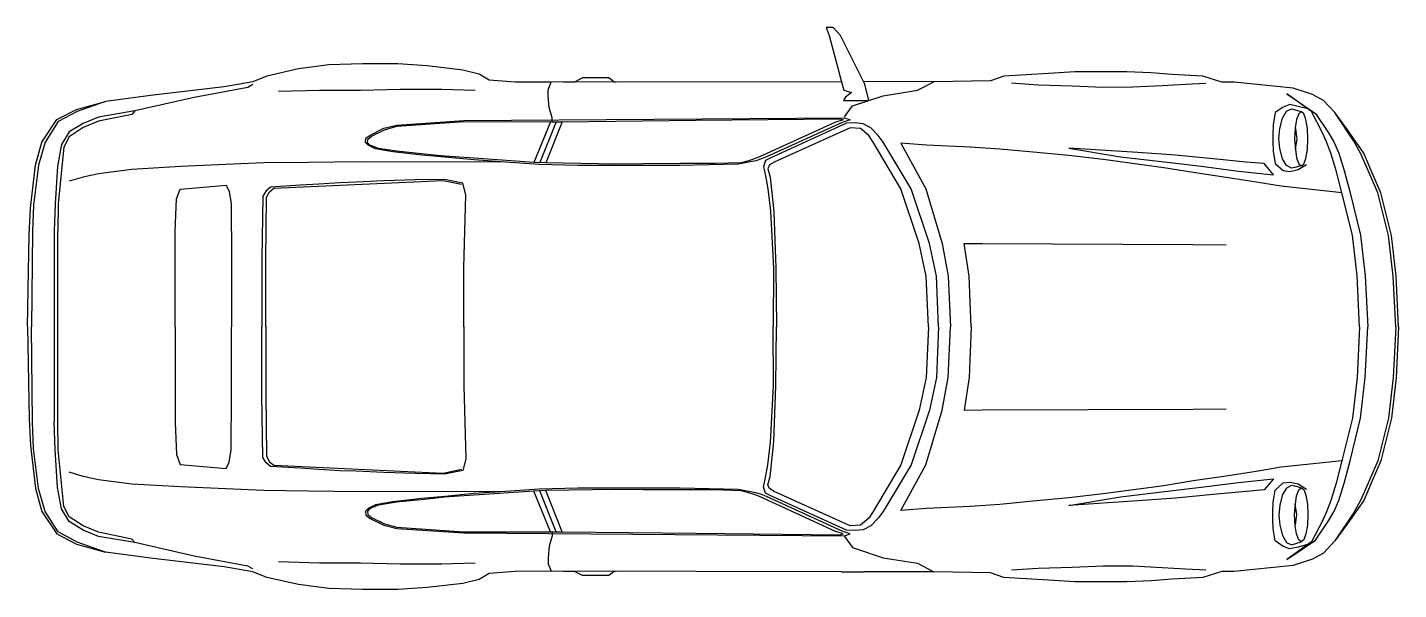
# Model space of a CAD drawing. Extents: x 4731 to 7611, y 2499 to 3680.
import ezdxf

# ---------------------------------------------------------------- set-up
doc = ezdxf.new("R2010")
doc.units = 0
doc.header["$MEASUREMENT"] = 0
doc.layers.add('2D', color=7, linetype='CONTINUOUS')
doc.layers.add('INSERT', color=7, linetype='CONTINUOUS')

# ---------------------------------------------------------------- blocks, each defined once
blk = doc.blocks.new('C-2CAR09')
at = {"layer": '2D', "color": 0, "linetype": 'BYBLOCK'}
for p, q in [((355.7, 629.6), (340.9, 629.6)), ((340.9, 629.6), (347.3, 612.7)), ((347.3, 612.7), (373.2, 515.2)), ((370.6, 612.7), (355.7, 629.6)), ((421.8, 510.3), (370.6, 612.7)), ((-704.2, 550.7), (-768.2, 542.3)), ((-633.8, 552.8), (-704.2, 550.7)), ((-559.3, 552.8), (-633.8, 552.8)), ((-497.3, 548.7), (-559.3, 552.8)), ((-422.8, 540), (-497.3, 548.7)), ((-834.3, 527.4), (-864.2, 515.2)), ((-768.2, 542.3), (-834.3, 527.4)), ((-388.7, 531.5), (-422.8, 540)), ((-367.2, 518.7), (-388.7, 531.5)), ((-312.5, 514.6), (-367.2, 518.7)), ((-171, 523.4), (-188.2, 514.9)), ((-115.7, 523.4), (-171, 523.4)), ((-105, 514.9), (-115.7, 523.4)), ((714, 527.1), (686, 517.3)), ((807.7, 533), (714, 527.1)), ((863.3, 536.5), (807.7, 533)), ((922.9, 536.5), (863.3, 536.5)), ((972.1, 536.5), (922.9, 536.5)), ((1023.1, 534.4), (972.1, 536.5)), ((1067.9, 530.9), (1023.1, 534.4)), ((1131.9, 527.1), (1067.9, 530.9)), ((1172.3, 514.6), (1131.9, 527.1)), ((-923.9, 504.7), (-1073.2, 487.3)), ((-874.7, 503.6), (-987.1, 482.3)), ((-864.2, 515.2), (-923.9, 504.7)), ((-864.2, 509.4), (-874.7, 503.6)), ((-723.7, 497), (-810.1, 494.7)), ((-637.5, 497), (-723.7, 497)), ((-554.3, 499.4), (-637.5, 497)), ((-467, 499.4), (-554.3, 499.4)), ((-396.6, 497), (-467, 499.4)), ((-237.1, 514.3), (-312.5, 514.6)), ((-243.5, 498.3), (-237.1, 514.3)), ((-243.5, 485.2), (-243.5, 498.3)), ((373.2, 515.5), (-237.1, 514.3)), ((-188.2, 514.9), (-211.5, 514.9)), ((-100.6, 514.9), (-105, 514.9)), ((373.2, 515.2), (377.6, 497.5)), ((377.6, 497.5), (394.1, 493.1)), ((394.1, 493.1), (381.6, 482.9)), ((566.7, 515.5), (419.2, 515.8)), ((430.2, 476.2), (421.8, 510.3)), ((460.2, 486.1), (532.7, 497.5)), ((532.7, 497.5), (566.7, 515.5)), ((686, 517.3), (566.7, 515.5)), ((786.4, 508.2), (730.3, 512.3)), ((857.7, 506.2), (786.4, 508.2)), ((922.9, 503.3), (857.7, 506.2)), ((984.9, 503.9), (922.9, 503.3)), ((1046.6, 506.8), (984.9, 503.9)), ((1095.8, 509.7), (1046.6, 506.8)), ((1138.3, 511.7), (1095.8, 509.7)), ((1198, 514.6), (1172.3, 514.6)), ((1321.6, 501.8), (1198, 514.6)), ((1360.1, 452.6), (1308.5, 489.9)), ((1308.5, 489.9), (1368.8, 448.9)), ((1362.4, 489), (1321.6, 501.8)), ((-1234.3, 457.2), (-1173.3, 473.9)), ((-1173.3, 473.9), (-1233, 453.2)), ((-1073.2, 487.3), (-1173.3, 473.9)), ((-987.1, 482.3), (-1111.6, 454.1)), ((-241.5, 461.4), (-243.5, 485.2)), ((-235, 439.8), (-241.5, 461.4)), ((381.6, 482.9), (377, 476.2)), ((377, 476.2), (430.2, 476.2)), ((379, 441.6), (396.2, 464.6)), ((396.2, 464.6), (460.2, 486.1)), ((1301, 462.2), (1284.1, 450.6)), ((1315.2, 467.5), (1301, 462.2)), ((1332.4, 463.4), (1315.2, 467.5)), ((1349.6, 459), (1332.4, 463.4)), ((1385.7, 476.2), (1362.4, 489)), ((1409.2, 450.6), (1385.7, 476.2)), ((-1306.9, 388.6), (-1275.8, 435.8)), ((-1275.8, 435.8), (-1234.3, 457.2)), ((-1233, 453.2), (-1273.1, 431.7)), ((-1188.4, 441), (-1220.2, 427.9)), ((-1188.4, 432.3), (-1220.2, 419.2)), ((-1111.6, 454.1), (-1188.4, 441)), ((-1118, 446.8), (-1188.4, 432.3)), ((-1111.6, 454.1), (-1118, 446.8)), ((-561.3, 424.4), (-420.7, 433.7)), ((-420.7, 433.7), (379, 439.8)), ((-235, 431.4), (-235, 439.8)), ((-213.8, 431.4), (67.3, 434.6)), ((67.3, 434.6), (369.7, 437.8)), ((376.1, 435.5), (359.2, 429.9)), ((369.7, 437.8), (376.1, 435.5)), ((390.9, 435.5), (374.4, 429.9)), ((379, 439.8), (390.9, 435.5)), ((1284.1, 450.6), (1279.7, 425)), ((1293.7, 417.4), (1299.5, 439)), ((1299.5, 439), (1308, 453.8)), ((1308, 453.8), (1318.7, 458.8)), ((1318.7, 458.8), (1338.8, 452.6)), ((1329.2, 435.8), (1326.3, 418.9)), ((1333.9, 448.3), (1329.2, 435.8)), ((1338.8, 452.6), (1333.9, 448.3)), ((1344.3, 448.3), (1338.8, 452.6)), ((1348.7, 435.8), (1344.3, 448.3)), ((1351.9, 417.1), (1348.7, 435.8)), ((1383.6, 408.1), (1360.1, 452.6)), ((1368.8, 448.9), (1396.4, 408.1)), ((1449.7, 390.9), (1409.2, 450.6)), ((1434.9, 416.3), (1409.2, 450.6)), ((-1273.1, 431.7), (-1300.5, 388.6)), ((-1250.1, 409.9), (-1266.2, 383.4)), ((-1220.2, 427.9), (-1250.1, 409.9)), ((-1220.2, 419.2), (-1250.1, 400)), ((-626.5, 396.8), (-617.7, 403.5)), ((-617.7, 403.5), (-588.6, 417.7)), ((-614.8, 401.1), (-587.5, 414.5)), ((-588.6, 417.7), (-561.3, 424.4)), ((-587.5, 414.5), (-561.6, 421.8)), ((-561.6, 421.8), (-420.7, 431.7)), ((-420.7, 431.7), (-235, 431.4)), ((-238.8, 431.4), (-273.2, 346.1)), ((-226.3, 431.4), (-261, 345.5)), ((-213.8, 431.4), (-248.4, 345)), ((-235, 431.4), (-213.8, 431.4)), ((359.2, 429.9), (200.3, 357.5)), ((374.4, 429.9), (215.5, 357.5)), ((383.4, 428.2), (222.7, 355.2)), ((391.2, 418.9), (231.5, 346.4)), ((401.7, 428.8), (383.4, 428.2)), ((413.1, 417.4), (391.2, 418.9)), ((418.6, 427.3), (401.7, 428.8)), ((430.2, 402.6), (413.1, 417.4)), ((434.6, 418.6), (418.6, 427.3)), ((450, 402.6), (434.6, 418.6)), ((1279.7, 425), (1278.9, 403.8)), ((1278.9, 403.8), (1278.9, 390.9)), ((1291.7, 396.2), (1293.7, 417.4)), ((1326.3, 418.9), (1324.8, 395)), ((1326.9, 417.1), (1329.8, 395)), ((1352.8, 395), (1351.9, 417.1)), ((1392.1, 389.2), (1383.6, 408.1)), ((1396.4, 408.1), (1407.2, 389.2)), ((1470.1, 365.3), (1434.9, 416.3)), ((-1320.3, 340.3), (-1306.9, 388.6)), ((-1300.5, 388.6), (-1313.9, 340.3)), ((-1266.2, 383.4), (-1274.3, 338.3)), ((-1260.9, 378.1), (-1273, 259.4)), ((-1250.1, 400), (-1260.9, 378.1)), ((-627.4, 388), (-626.5, 396.8)), ((-621.5, 382.2), (-627.4, 388)), ((-622.7, 387.7), (-622.4, 394.7)), ((-618.3, 382.2), (-622.7, 387.7)), ((-622.4, 394.7), (-614.8, 401.1)), ((-606.2, 374.6), (-621.5, 382.2)), ((-600, 375.5), (-618.3, 382.2)), ((-569.8, 368.4), (-606.2, 374.6)), ((-561.9, 369.4), (-600, 375.5)), ((439.5, 388.6), (430.2, 402.6)), ((497.8, 290.8), (439.5, 388.6)), ((460.2, 388.6), (450, 402.6)), ((519.3, 290.8), (460.2, 388.6)), ((551.3, 382.2), (497.5, 386.6)), ((497.5, 386.6), (550.4, 290.8)), ((643.6, 378.1), (551.3, 382.2)), ((705.5, 373.8), (643.6, 378.1)), ((850.5, 376.1), (959.3, 357.8)), ((995.7, 366.5), (850.5, 376.1)), ((1278.9, 390.9), (1279.7, 369.4)), ((1293.7, 374.9), (1291.7, 396.2)), ((1299.5, 353.4), (1293.7, 374.9)), ((1324.8, 395), (1326.9, 373.2)), ((1329.8, 395), (1326, 373.5)), ((1351.9, 373.2), (1352.8, 395)), ((1400.8, 365.6), (1392.1, 389.2)), ((1407.2, 389.2), (1417.7, 365.6)), ((1463.7, 365.3), (1449.7, 390.9)), ((-747, 346.1), (-840.7, 345)), ((-638.1, 347.3), (-747, 346.1)), ((-333.1, 346.7), (-638.1, 347.3)), ((-508.7, 361.4), (-569.8, 368.4)), ((-503.1, 363.6), (-561.9, 369.4)), ((-460.7, 357.3), (-508.7, 361.4)), ((-461.2, 358.9), (-503.1, 363.6)), ((-399.2, 354.6), (-461.2, 358.9)), ((-399.2, 351.1), (-460.7, 357.3)), ((-273.5, 346.1), (-399.2, 354.6)), ((-333.1, 346.7), (-399.2, 351.1)), ((-262.4, 341.9), (-333.1, 346.7)), ((-248.4, 345), (-273.5, 346.1)), ((193, 349.3), (156.1, 342.6)), ((177.9, 349.3), (162.2, 345.3)), ((189.6, 353.4), (177.9, 349.3)), ((200.3, 357.5), (189.6, 353.4)), ((204.7, 353.4), (193, 349.3)), ((215.5, 357.5), (204.7, 353.4)), ((213.1, 350.2), (209.1, 337.7)), ((222.7, 355.2), (213.1, 350.2)), ((231.5, 346.4), (221.9, 340.6)), ((775.7, 367.4), (705.5, 373.8)), ((850.5, 360.4), (775.7, 367.4)), ((922.9, 352), (850.5, 360.4)), ((1050.4, 334.8), (922.9, 352)), ((959.3, 357.8), (1063.5, 345.5)), ((1074.9, 361), (995.7, 366.5)), ((1154, 353.4), (1074.9, 361)), ((1223.3, 346.7), (1154, 353.4)), ((1261.1, 343.5), (1223.3, 346.7)), ((1279.7, 369.4), (1284.1, 343.8)), ((1308, 339.7), (1299.5, 353.4)), ((1326.9, 373.2), (1328.9, 355.7)), ((1328.9, 355.7), (1333.6, 342.9)), ((1344.3, 342.6), (1348.7, 354.3)), ((1348.7, 354.3), (1351.9, 373.2)), ((1412.4, 329.3), (1400.8, 365.6)), ((1417.7, 365.6), (1429.3, 329.3)), ((1479.7, 329), (1463.7, 365.3)), ((1486.1, 329), (1470.1, 365.3)), ((-1331.3, 249.8), (-1320.3, 340.3)), ((-1313.9, 340.3), (-1324.4, 256.2)), ((-1274.3, 338.3), (-1279.5, 258.5)), ((-1188.4, 322.3), (-1220.2, 315)), ((-1118, 331.3), (-1188.4, 322.3)), ((-1016.2, 337.1), (-1118, 331.3)), ((-920.4, 341.5), (-1016.2, 337.1)), ((-840.7, 345), (-920.4, 341.5)), ((-180.9, 339.7), (-262.4, 341.9)), ((-100.9, 342.6), (-248.4, 345)), ((-100.6, 339.7), (-180.9, 339.7)), ((-43.8, 343.2), (-100.9, 342.6)), ((33.6, 339.7), (-100.6, 339.7)), ((33.9, 343.5), (-43.8, 343.2)), ((156.1, 342.6), (33.6, 339.7)), ((107.2, 343.5), (33.9, 343.5)), ((162.2, 345.3), (107.2, 343.5)), ((209.1, 337.7), (213.1, 317.6)), ((213.1, 317.6), (218.4, 290.8)), ((221.9, 340.6), (218.1, 332.7)), ((218.1, 332.7), (223, 315.3)), ((1112.1, 324.6), (1050.4, 334.8)), ((1063.5, 345.5), (1134.2, 337.1)), ((1180.8, 314.4), (1112.1, 324.6)), ((1134.2, 337.1), (1207.3, 327.8)), ((1207.3, 327.8), (1280.3, 320.2)), ((1280.3, 320.2), (1261.1, 343.5)), ((1284.1, 343.8), (1301, 328.7)), ((1301, 328.7), (1315.2, 326.9)), ((1318.7, 334.2), (1308, 339.7)), ((1315.2, 326.9), (1332.4, 331)), ((1325.1, 335.4), (1318.7, 334.2)), ((1338.8, 338.9), (1325.1, 335.4)), ((1332.4, 331), (1349.6, 341.8)), ((1333.6, 342.9), (1338.8, 338.9)), ((1338.8, 338.9), (1344.3, 342.6)), ((1424.1, 282.4), (1412.4, 329.3)), ((1429.3, 329.3), (1441.3, 282.4)), ((1499.8, 282.1), (1479.7, 329)), ((1506.2, 282.1), (1486.1, 329)), ((-1220.2, 315), (-1250.1, 306.3)), ((-1024.6, 269.3), (-1016.5, 290)), ((-1016.5, 290), (-920.1, 298.4)), ((-920.1, 298.4), (-913.7, 284.7)), ((-827, 294), (-836, 286.5)), ((-828.7, 284.4), (-819.7, 291.7)), ((-764.1, 298.1), (-827, 294)), ((-819.7, 291.7), (-463.8, 308)), ((-725.1, 300.4), (-764.1, 298.1)), ((-681.2, 303.1), (-725.1, 300.4)), ((-647.1, 304.2), (-681.2, 303.1)), ((-588.4, 307.1), (-647.1, 304.2)), ((-522, 309.2), (-588.4, 307.1)), ((-460.9, 310.3), (-522, 309.2)), ((-463.8, 308), (-425.7, 300.1)), ((-422.8, 302.5), (-460.9, 310.3)), ((-416.4, 278), (-422.8, 302.5)), ((218.4, 290.8), (223.9, 243.7)), ((223, 315.3), (230.6, 242.2)), ((536.2, 175.6), (497.8, 290.8)), ((557.7, 175.6), (519.3, 290.8)), ((550.4, 290.8), (584.5, 175.6)), ((1243.9, 304.5), (1180.8, 314.4)), ((1296.6, 295.8), (1243.9, 304.5)), ((1424.1, 282.4), (1296.6, 295.8)), ((-1273, 259.4), (-1273.8, 201.8)), ((-1026.9, 200.9), (-1024.6, 269.3)), ((-913.7, 284.7), (-909.4, 258.8)), ((-843, 275.1), (-845.3, 143.3)), ((-836, 286.5), (-843, 275.1)), ((-836.9, 141.2), (-835.4, 272.8)), ((-835.4, 272.8), (-828.7, 284.4)), ((-420.4, 124.4), (-416.4, 278)), ((1446.5, 192.8), (1424.1, 282.4)), ((1441.3, 282.4), (1463.7, 192.8)), ((1522.2, 192.5), (1499.8, 282.1)), ((1528.6, 192.5), (1506.2, 282.1)), ((-1333.7, 194.2), (-1331.3, 249.8)), ((-1324.4, 256.2), (-1326.7, 200.6)), ((-1279.5, 258.5), (-1281.6, 201.2)), ((-909.4, 258.8), (-908.8, 143.3)), ((223.9, 243.7), (230, 124.1)), ((230.6, 242.2), (235.2, 124.1)), ((-1273.8, -200.4), (-1273.8, 201.8)), ((-1337.5, 1), (-1333.7, 194.2)), ((-1326.7, 200.6), (-1329, 0.7)), ((-1281.6, 201.2), (-1281.6, -199.8)), ((-1026.9, 0.7), (-1026.9, 200.9)), ((551, 107.2), (536.2, 175.6)), ((572.5, 107.2), (557.7, 175.6)), ((584.5, 175.6), (597.3, 107.2)), ((640.9, 107.2), (630.5, 175.6)), ((630.5, 175.6), (669.5, 175.3)), ((669.5, 175.3), (1112.1, 173.8)), ((1112.1, 173.8), (1180.8, 173)), ((1456.1, 107.5), (1446.5, 192.8)), ((1463.7, 192.8), (1473.3, 107.5)), ((1531.8, 107.2), (1522.2, 192.5)), ((1538.2, 107.2), (1528.6, 192.5)), ((-908.8, 143.3), (-908.8, 0.7)), ((-845.3, 143.3), (-845.3, 0.7)), ((-836.9, 0.4), (-836.9, 141.2)), ((-420.7, 0.4), (-420.4, 124.4)), ((230, 124.1), (229.4, 0.7)), ((235.2, 124.1), (236.1, 0.7)), ((555.4, 0.7), (551, 107.2)), ((576.9, 0.7), (572.5, 107.2)), ((597.3, 107.2), (601.6, 0.7)), ((645.3, 0.7), (640.9, 107.2)), ((1461.3, 0.7), (1456.1, 107.5)), ((1473.3, 107.5), (1478.5, 0.7)), ((1537.3, 0.7), (1531.8, 107.2)), ((1543.4, 0.7), (1538.2, 107.2)), ((-1337.5, 0.4), (-1333.7, -192.8)), ((-1326.7, -199.3), (-1329, 0.7)), ((-1026.9, 0.7), (-1026.9, -199.5)), ((-908.8, -141.9), (-908.8, 0.7)), ((-845.3, -141.9), (-845.3, 0.7)), ((-836.9, 1), (-836.9, -139.9)), ((-420.7, 1), (-420.4, -123)), ((230, -122.7), (229.4, 0.7)), ((235.2, -122.7), (236.1, 0.7)), ((555.4, 0.7), (551, -105.8)), ((576.9, 0.7), (572.5, -105.8)), ((597.3, -105.8), (601.6, 0.7)), ((645.3, 0.7), (640.9, -105.8)), ((1461.3, 0.7), (1456.1, -106.1)), ((1473.3, -106.1), (1478.5, 0.7)), ((1537.3, 0.7), (1531.8, -105.8)), ((1543.4, 0.7), (1538.2, -105.8)), ((1543.4, 0.7), (1543.4, 0.7)), ((551, -105.8), (536.2, -174.2)), ((572.5, -105.8), (557.7, -174.2)), ((584.5, -174.2), (597.3, -105.8)), ((640.9, -105.8), (630.5, -174.2)), ((1456.1, -106.1), (1446.5, -191.4)), ((1463.7, -191.4), (1473.3, -106.1)), ((1531.8, -105.8), (1522.2, -191.1)), ((1538.2, -105.8), (1528.6, -191.1)), ((-909.4, -257.5), (-908.8, -141.9)), ((-843, -273.8), (-845.3, -141.9)), ((-836.9, -139.9), (-835.4, -271.4)), ((-420.4, -123), (-416.4, -276.7)), ((223.9, -242.3), (230, -122.7)), ((230.6, -240.9), (235.2, -122.7)), ((669.5, -173.9), (1112.1, -172.5)), ((1112.1, -172.5), (1180.8, -171.6)), ((-1333.7, -192.8), (-1331.3, -248.4)), ((-1324.4, -254.8), (-1326.7, -199.3)), ((-1279.5, -257.2), (-1281.6, -199.8)), ((-1273, -258), (-1273.8, -200.4)), ((-1026.9, -199.5), (-1024.6, -267.9)), ((536.2, -174.2), (497.8, -289.5)), ((557.7, -174.2), (519.3, -289.5)), ((550.4, -289.5), (584.5, -174.2)), ((630.5, -174.2), (669.5, -173.9)), ((1446.5, -191.4), (1424.1, -281)), ((1441.3, -281), (1463.7, -191.4)), ((1522.2, -191.1), (1499.8, -280.7)), ((1528.6, -191.1), (1506.2, -280.7)), ((-1331.3, -248.4), (-1320.3, -338.9)), ((-1313.9, -338.9), (-1324.4, -254.8)), ((-1274.3, -336.9), (-1279.5, -257.2)), ((-1260.9, -376.8), (-1273, -258)), ((-913.7, -283.4), (-909.4, -257.5)), ((218.4, -289.5), (223.9, -242.3)), ((223, -313.9), (230.6, -240.9)), ((-1024.6, -267.9), (-1016.5, -288.6)), ((-920.1, -297), (-913.7, -283.4)), ((-836, -285.1), (-843, -273.8)), ((-827, -292.7), (-836, -285.1)), ((-835.4, -271.4), (-828.7, -283.1)), ((-828.7, -283.1), (-819.7, -290.3)), ((-416.4, -276.7), (-422.8, -301.1)), ((1424.1, -281), (1296.6, -294.4)), ((1424.1, -281), (1412.4, -327.9)), ((1429.3, -327.9), (1441.3, -281)), ((1499.8, -280.7), (1479.7, -327.6)), ((1506.2, -280.7), (1486.1, -327.6)), ((-1220.2, -313.6), (-1250.1, -304.9)), ((-1188.4, -320.9), (-1220.2, -313.6)), ((-1016.5, -288.6), (-920.1, -297)), ((-764.1, -296.7), (-827, -292.7)), ((-819.7, -290.3), (-463.8, -306.6)), ((-725.1, -299.1), (-764.1, -296.7)), ((-681.2, -301.7), (-725.1, -299.1)), ((-647.1, -302.9), (-681.2, -301.7)), ((-588.4, -305.8), (-647.1, -302.9)), ((-522, -307.8), (-588.4, -305.8)), ((-460.9, -309), (-522, -307.8)), ((-463.8, -306.6), (-425.7, -298.8)), ((-422.8, -301.1), (-460.9, -309)), ((209.1, -336.3), (213.1, -316.2)), ((213.1, -316.2), (218.4, -289.5)), ((218.1, -331.4), (223, -313.9)), ((497.8, -289.5), (439.5, -387.3)), ((519.3, -289.5), (460.2, -387.3)), ((497.5, -385.2), (550.4, -289.5)), ((1180.8, -313), (1112.1, -323.2)), ((1243.9, -303.1), (1180.8, -313)), ((1296.6, -294.4), (1243.9, -303.1)), ((-1320.3, -338.9), (-1306.9, -387.3)), ((-1300.5, -387.3), (-1313.9, -338.9)), ((-1266.2, -382), (-1274.3, -336.9)), ((-1118, -329.9), (-1188.4, -320.9)), ((-1016.2, -335.7), (-1118, -329.9)), ((-920.4, -340.1), (-1016.2, -335.7)), ((-840.7, -343.6), (-920.4, -340.1)), ((-747, -344.8), (-840.7, -343.6)), ((-638.1, -345.9), (-747, -344.8)), ((-333.1, -345.3), (-638.1, -345.9)), ((-273.5, -344.8), (-399.2, -353.2)), ((-333.1, -345.3), (-399.2, -349.7)), ((-262.4, -340.5), (-333.1, -345.3)), ((-248.4, -343.6), (-273.5, -344.8)), ((-238.8, -430), (-273.2, -344.8)), ((-180.9, -338.4), (-262.4, -340.5)), ((-226.3, -430), (-261, -344.2)), ((-100.9, -341.3), (-248.4, -343.6)), ((-213.8, -430), (-248.4, -343.6)), ((-100.6, -338.4), (-180.9, -338.4)), ((-43.8, -341.9), (-100.9, -341.3)), ((33.6, -338.4), (-100.6, -338.4)), ((33.9, -342.1), (-43.8, -341.9)), ((156.1, -341.3), (33.6, -338.4)), ((107.2, -342.1), (33.9, -342.1)), ((162.2, -343.9), (107.2, -342.1)), ((193, -348), (156.1, -341.3)), ((177.9, -348), (162.2, -343.9)), ((213.1, -348.8), (209.1, -336.3)), ((221.9, -339.2), (218.1, -331.4)), ((231.5, -345.1), (221.9, -339.2)), ((391.2, -417.5), (231.5, -345.1)), ((1050.4, -333.4), (922.9, -350.6)), ((959.3, -356.4), (1063.5, -344.2)), ((1112.1, -323.2), (1050.4, -333.4)), ((1063.5, -344.2), (1134.2, -335.7)), ((1134.2, -335.7), (1207.3, -326.4)), ((1223.3, -345.3), (1154, -352)), ((1207.3, -326.4), (1280.3, -318.9)), ((1261.1, -342.1), (1223.3, -345.3)), ((1280.3, -318.9), (1261.1, -342.1)), ((1279.7, -368), (1284.1, -342.4)), ((1284.1, -342.4), (1301, -327.3)), ((1308, -338.4), (1299.5, -352)), ((1301, -327.3), (1315.2, -325.6)), ((1318.7, -332.8), (1308, -338.4)), ((1315.2, -325.6), (1332.4, -329.6)), ((1325.1, -334), (1318.7, -332.8)), ((1338.8, -337.5), (1325.1, -334)), ((1328.9, -354.4), (1333.6, -341.6)), ((1332.4, -329.6), (1349.6, -340.4)), ((1333.6, -341.6), (1338.8, -337.5)), ((1338.8, -337.5), (1344.3, -341.3)), ((1344.3, -341.3), (1348.7, -352.9)), ((1412.4, -327.9), (1400.8, -364.3)), ((1417.7, -364.3), (1429.3, -327.9)), ((1479.7, -327.6), (1463.7, -364)), ((1486.1, -327.6), (1470.1, -364)), ((-606.2, -373.2), (-621.5, -380.9)), ((-600, -374.2), (-618.3, -380.9)), ((-569.8, -367.1), (-606.2, -373.2)), ((-561.9, -368), (-600, -374.2)), ((-508.7, -360), (-569.8, -367.1)), ((-503.1, -362.2), (-561.9, -368)), ((-460.7, -355.9), (-508.7, -360)), ((-461.2, -357.6), (-503.1, -362.2)), ((-399.2, -353.2), (-461.2, -357.6)), ((-399.2, -349.7), (-460.7, -355.9)), ((189.6, -352), (177.9, -348)), ((200.3, -356.1), (189.6, -352)), ((204.7, -352), (193, -348)), ((359.2, -428.6), (200.3, -356.1)), ((215.5, -356.1), (204.7, -352)), ((222.7, -353.8), (213.1, -348.8)), ((374.4, -428.6), (215.5, -356.1)), ((383.4, -426.8), (222.7, -353.8)), ((705.5, -372.4), (643.6, -376.8)), ((775.7, -366), (705.5, -372.4)), ((850.5, -359), (775.7, -366)), ((922.9, -350.6), (850.5, -359)), ((850.5, -374.7), (959.3, -356.4)), ((995.7, -365.1), (850.5, -374.7)), ((1074.9, -359.6), (995.7, -365.1)), ((1154, -352), (1074.9, -359.6)), ((1278.9, -389.6), (1279.7, -368)), ((1293.7, -373.6), (1291.7, -394.8)), ((1299.5, -352), (1293.7, -373.6)), ((1324.8, -393.7), (1326.9, -371.8)), ((1329.8, -393.7), (1326, -372.1)), ((1326.9, -371.8), (1328.9, -354.4)), ((1348.7, -352.9), (1351.9, -371.8)), ((1351.9, -371.8), (1352.8, -393.7)), ((1400.8, -364.3), (1392.1, -387.8)), ((1407.2, -387.8), (1417.7, -364.3)), ((1470.1, -364), (1434.9, -414.9)), ((1463.7, -364), (1449.7, -389.6)), ((-1306.9, -387.3), (-1275.8, -434.4)), ((-1273.1, -430.3), (-1300.5, -387.3)), ((-1250.1, -408.5), (-1266.2, -382)), ((-1250.1, -398.6), (-1260.9, -376.8)), ((-1220.2, -417.8), (-1250.1, -398.6)), ((-621.5, -380.9), (-627.4, -386.7)), ((-627.4, -386.7), (-626.5, -395.4)), ((-626.5, -395.4), (-617.7, -402.1)), ((-618.3, -380.9), (-622.7, -386.4)), ((-622.7, -386.4), (-622.4, -393.4)), ((-622.4, -393.4), (-614.8, -399.8)), ((-617.7, -402.1), (-588.6, -416.4)), ((-614.8, -399.8), (-587.5, -413.2)), ((430.2, -401.2), (413.1, -416.1)), ((439.5, -387.3), (430.2, -401.2)), ((450, -401.2), (434.6, -417.2)), ((460.2, -387.3), (450, -401.2)), ((551.3, -380.9), (497.5, -385.2)), ((643.6, -376.8), (551.3, -380.9)), ((1278.9, -402.4), (1278.9, -389.6)), ((1279.7, -423.6), (1278.9, -402.4)), ((1291.7, -394.8), (1293.7, -416.1)), ((1326.3, -417.5), (1324.8, -393.7)), ((1326.9, -415.8), (1329.8, -393.7)), ((1352.8, -393.7), (1351.9, -415.8)), ((1392.1, -387.8), (1383.6, -406.8)), ((1396.4, -406.8), (1407.2, -387.8)), ((1449.7, -389.6), (1409.2, -449.2)), ((-1233, -451.9), (-1273.1, -430.3)), ((-1220.2, -426.5), (-1250.1, -408.5)), ((-1188.4, -430.9), (-1220.2, -417.8)), ((-1188.4, -439.6), (-1220.2, -426.5)), ((-1118, -445.5), (-1188.4, -430.9)), ((-588.6, -416.4), (-561.3, -423)), ((-587.5, -413.2), (-561.6, -420.4)), ((-561.6, -420.4), (-420.7, -430.3)), ((-561.3, -423), (-420.7, -432.4)), ((-420.7, -430.3), (-235, -430)), ((-235, -430), (-213.8, -430)), ((-235, -430), (-235, -438.5)), ((-213.8, -430), (67.3, -433.2)), ((376.1, -434.1), (359.2, -428.6)), ((390.9, -434.1), (374.4, -428.6)), ((401.7, -427.4), (383.4, -426.8)), ((413.1, -416.1), (391.2, -417.5)), ((418.6, -426), (401.7, -427.4)), ((434.6, -417.2), (418.6, -426)), ((1284.1, -449.2), (1279.7, -423.6)), ((1293.7, -416.1), (1299.5, -437.6)), ((1329.2, -434.4), (1326.3, -417.5)), ((1351.9, -415.8), (1348.7, -434.4)), ((1383.6, -406.8), (1360.1, -451.3)), ((1368.8, -447.5), (1396.4, -406.8)), ((1434.9, -414.9), (1409.2, -449.2)), ((-1275.8, -434.4), (-1234.3, -455.8)), ((-1234.3, -455.8), (-1173.3, -472.5)), ((-1173.3, -472.5), (-1233, -451.9)), ((-1111.6, -452.7), (-1188.4, -439.6)), ((-1111.6, -452.7), (-1118, -445.5)), ((-987.1, -481), (-1111.6, -452.7)), ((-420.7, -432.4), (379, -438.5)), ((-241.5, -460), (-243.5, -483.9)), ((-235, -438.5), (-241.5, -460)), ((67.3, -433.2), (369.7, -436.4)), ((369.7, -436.4), (376.1, -434.1)), ((379, -438.5), (390.9, -434.1)), ((379, -440.2), (396.2, -463.2)), ((1301, -460.9), (1284.1, -449.2)), ((1299.5, -437.6), (1308, -452.4)), ((1315.2, -466.1), (1301, -460.9)), ((1308, -452.4), (1318.7, -457.4)), ((1308.5, -488.5), (1368.8, -447.5)), ((1360.1, -451.3), (1308.5, -488.5)), ((1318.7, -457.4), (1338.8, -451.3)), ((1333.9, -446.9), (1329.2, -434.4)), ((1349.6, -457.7), (1332.4, -462)), ((1338.8, -451.3), (1333.9, -446.9)), ((1344.3, -446.9), (1338.8, -451.3)), ((1348.7, -434.4), (1344.3, -446.9)), ((1409.2, -449.2), (1385.7, -474.9)), ((-1073.2, -485.9), (-1173.3, -472.5)), ((-923.9, -503.4), (-1073.2, -485.9)), ((-874.7, -502.2), (-987.1, -481)), ((-243.5, -483.9), (-243.5, -497)), ((396.2, -463.2), (460.2, -484.7)), ((460.2, -484.7), (532.7, -496.1)), ((1332.4, -462), (1315.2, -466.1)), ((1362.4, -487.7), (1321.6, -500.5)), ((1385.7, -474.9), (1362.4, -487.7)), ((-864.2, -513.8), (-923.9, -503.4)), ((-864.2, -508), (-874.7, -502.2)), ((-834.3, -526.1), (-864.2, -513.8)), ((-723.7, -495.7), (-810.1, -493.3)), ((-637.5, -495.7), (-723.7, -495.7)), ((-554.3, -498), (-637.5, -495.7)), ((-467, -498), (-554.3, -498)), ((-396.6, -495.7), (-467, -498)), ((-367.2, -517.3), (-388.7, -530.1)), ((-312.5, -513.3), (-367.2, -517.3)), ((-237.1, -513), (-312.5, -513.3)), ((-243.5, -497), (-237.1, -513)), ((373.2, -514.1), (-237.1, -513)), ((-188.2, -513.6), (-211.5, -513.6)), ((-171, -522), (-188.2, -513.6)), ((-105, -513.6), (-115.7, -522)), ((-100.6, -513.6), (-105, -513.6)), ((373.2, -514.1), (419.2, -514.4)), ((566.7, -514.1), (419.2, -514.4)), ((532.7, -496.1), (566.7, -514.1)), ((686, -515.9), (566.7, -514.1)), ((714, -525.8), (686, -515.9)), ((786.4, -506.9), (730.3, -510.9)), ((857.7, -504.8), (786.4, -506.9)), ((922.9, -501.9), (857.7, -504.8)), ((984.9, -502.5), (922.9, -501.9)), ((1046.6, -505.4), (984.9, -502.5)), ((1095.8, -508.3), (1046.6, -505.4)), ((1138.3, -510.4), (1095.8, -508.3)), ((1172.3, -513.3), (1131.9, -525.8)), ((1198, -513.3), (1172.3, -513.3)), ((1321.6, -500.5), (1198, -513.3)), ((-768.2, -540.9), (-834.3, -526.1)), ((-704.2, -549.4), (-768.2, -540.9)), ((-497.3, -547.3), (-559.3, -551.4)), ((-422.8, -538.6), (-497.3, -547.3)), ((-388.7, -530.1), (-422.8, -538.6)), ((-115.7, -522), (-171, -522)), ((807.7, -531.6), (714, -525.8)), ((863.3, -535.1), (807.7, -531.6)), ((922.9, -535.1), (863.3, -535.1)), ((972.1, -535.1), (922.9, -535.1)), ((1023.1, -533.1), (972.1, -535.1)), ((1067.9, -529.6), (1023.1, -533.1)), ((1131.9, -525.8), (1067.9, -529.6)), ((-633.8, -551.4), (-704.2, -549.4)), ((-559.3, -551.4), (-633.8, -551.4))]:
    blk.add_line(p, q, dxfattribs=at)

msp = doc.modelspace()

# ---------------------------------------------------------------- block references
at = {"layer": 'INSERT'}
msp.add_blockref('C-2CAR09', (6068, 3050.5), dxfattribs=at)

doc.saveas('drawing.dxf')
